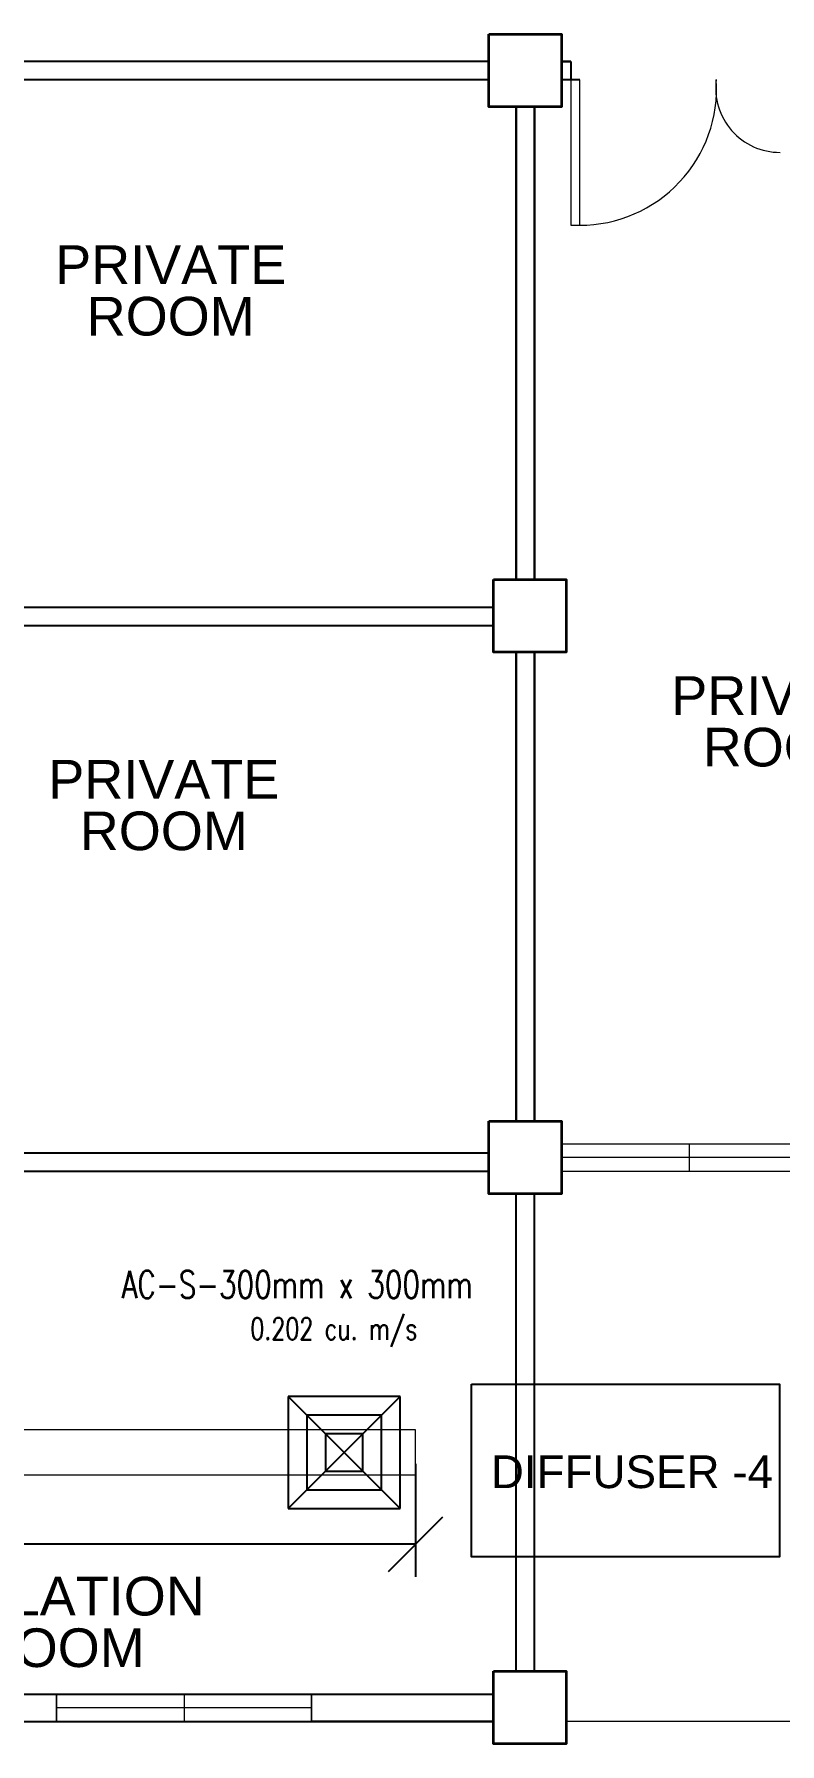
# Model space of a CAD drawing. Header units: millimetres. Extents: x -116 to 421, y 1 to 342.
# Drawn here: x -74.98 to -70.88, y 241.16 to 250.56 of the extents above; entities that cross this region are included whole.
import ezdxf

# ---------------------------------------------------------------- set-up
doc = ezdxf.new("R2010")
doc.units = ezdxf.units.MM
doc.header["$MEASUREMENT"] = 0
doc.layers.add('ahu line', color=7, linetype='Continuous', lineweight=20)
for name, color, linetype in [('diffuser', 7, 'Continuous'), ('ducting label', 7, 'Continuous'), ('label', 7, 'Continuous'), ('Legends', 7, 'Continuous')]:
    doc.layers.add(name, color=color, linetype=linetype)
doc.styles.add('Arch-Dim', font='simplex.shx', dxfattribs={"width": 0.75})
doc.styles.get("Standard").update_dxf_attribs({"font": 'arial.ttf'})
doc.styles.add('SWISSLT175', font='swissl.ttf', dxfattribs={"height": 0.175})
doc.dimstyles.new('Copy of dimension', dxfattribs={"dimtxt": 0.3, "dimasz": 0.3, "dimexe": 0.18, "dimexo": 0.0625, "dimgap": 0.09, "dimtad": 0, "dimzin": 0, "dimdsep": 46, "dimtxsty": 'Standard', "dimblk": 'OBLIQUE', "dimcen": 0.09, "dimclrd": 256, "dimclre": 256, "dimclrt": 256, "dimadec": 0, "dimazin": 0, "dimtfac": 1, "dimtofl": 0, "dimtmove": 0, "dimatfit": 3, "dimldrblk": 'OBLIQUE', "dimfxl": 1, "dimtolj": 1, "dimtzin": 0, "dimarcsym": 0})

# ---------------------------------------------------------------- blocks, each defined once
blk = doc.blocks.new('AC-S-12')
at = {"layer": 'diffuser'}
for p, q in [((-0.15, 0.15), (0.15, -0.15)), ((0.15, 0.15), (-0.15, -0.15)), ((-0.15, 0.15), (-0.15, -0.15)), ((0.15, 0.15), (-0.15, 0.15)), ((0.15, -0.15), (0.15, 0.15)), ((-0.1, 0.1), (-0.1, -0.1)), ((0.1, 0.1), (-0.1, 0.1)), ((0.1, -0.1), (0.1, 0.1)), ((-0.05, 0.05), (-0.05, -0.05)), ((0.05, 0.05), (-0.05, 0.05)), ((0.05, -0.05), (0.05, 0.05)), ((-0.05, -0.05), (0.05, -0.05)), ((-0.1, -0.1), (0.1, -0.1)), ((-0.15, -0.15), (0.15, -0.15))]:
    blk.add_line(p, q, dxfattribs=at)
for points in [[(-0.3582, 0.3582, 0, 0.0447, 0), (-0.2951, 0.295, 0, 0, 0), (-0.15, 0.15, 0, 0, 0)], [(0.3582, 0.3582, 0, 0.0447, 0), (0.2951, 0.295, 0, 0, 0), (0.15, 0.15, 0, 0, 0)], [(-0.3582, -0.3582, 0, 0.0447, 0), (-0.2951, -0.295, 0, 0, 0), (-0.15, -0.15, 0, 0, 0)], [(0.3582, -0.3582, 0, 0.0447, 0), (0.2951, -0.295, 0, 0, 0), (0.15, -0.15, 0, 0, 0)]]:
    blk.add_lwpolyline(points, format="xyseb", dxfattribs=at)
blk = doc.blocks.new('fcu')
at = {"layer": 'diffuser', "color": 7, "xscale": 2.052644456280903, "yscale": 2.052644456280903, "zscale": 2.052644456280903}
blk.add_blockref('AC-S-12', (0, 0), dxfattribs=at)
blk = doc.blocks.new('_Oblique')
at = {"color": 0, "linetype": 'ByBlock', "lineweight": -2}
blk.add_line((-0.5, -0.5), (0.5, 0.5), dxfattribs=at)
blk = doc.blocks.new('*D14')
at = {"layer": 'Defpoints', "color": 0, "transparency": 16777216}
for p in [(-79.4784, 242.9873), (-72.8807, 242.7623), (-72.8807, 242.2593)]:
    blk.add_point(p, dxfattribs=at)
at = {"layer": 'diffuser', "lineweight": -2, "transparency": 16777216}
for p, q in [((-79.4784, 242.9248), (-79.4784, 242.0793)), ((-72.8807, 242.6998), (-72.8807, 242.0793)), ((-79.4784, 242.2593), (-76.6595, 242.2593)), ((-72.8807, 242.2593), (-75.6996, 242.2593))]:
    blk.add_line(p, q, dxfattribs=at)
at = {"layer": 'diffuser', "lineweight": -2, "transparency": 16777216, "xscale": 0.3, "yscale": 0.3, "zscale": 0.3, "rotation": 180}
blk.add_blockref('_Oblique', (-79.4784, 242.2593), dxfattribs=at)
at = {"layer": 'diffuser', "lineweight": -2, "transparency": 16777216, "xscale": 0.3, "yscale": 0.3, "zscale": 0.3}
blk.add_blockref('_Oblique', (-72.8807, 242.2593), dxfattribs=at)
at = {"layer": 'diffuser', "transparency": 16777216, "insert": (-76.1795, 242.2593), "char_height": 0.3, "attachment_point": 5}
blk.add_mtext('\\A1;6.60', dxfattribs=at)

msp = doc.modelspace()

# ---------------------------------------------------------------- linework, layer by layer
at = {"color": 8, "lineweight": 25}
for p, q in [((-72.4784, 250.4093), (-78.0784, 250.4093)), ((-72.0284, 250.4093), (-72.0784, 250.4093)), ((-72.0784, 250.4093), (-72.0284, 250.4093)), ((-72.0284, 250.4093), (-72.0284, 250.3093)), ((-72.4784, 250.3093), (-78.0784, 250.3093)), ((-71.9784, 250.3093), (-72.0784, 250.3093)), ((-72.3284, 247.5614), (-72.3284, 250.1593)), ((-72.3284, 250.1593), (-72.3284, 247.5614)), ((-72.2284, 247.5614), (-72.2284, 250.1593)), ((-72.2284, 250.1593), (-72.2284, 247.5614)), ((-78.0784, 247.4093), (-72.4534, 247.4093)), ((-78.0784, 247.3093), (-72.4534, 247.3093)), ((-72.3284, 244.5843), (-72.3284, 247.1614)), ((-72.3284, 247.1614), (-72.3284, 244.5843)), ((-72.2284, 244.5843), (-72.2284, 247.1614)), ((-72.2284, 247.1614), (-72.2284, 244.5843)), ((-78.2284, 244.4093), (-72.4784, 244.4093)), ((-78.2284, 244.3093), (-72.4784, 244.3093)), ((-72.3284, 241.5614), (-72.3284, 244.1843)), ((-72.2284, 241.5614), (-72.2284, 244.1843)), ((-78.0784, 241.4343), (-72.4534, 241.4343)), ((-78.0784, 241.2843), (-72.4534, 241.2843)), ((-72.4534, 241.2843), (-73.4534, 241.2843))]:
    msp.add_line(p, q, dxfattribs=at)
at = {"color": 8, "lineweight": 9}
for p, q in [((-72.0784, 244.4593), (-69.3284, 244.4593)), ((-72.0784, 244.4593), (-72.0784, 244.3093)), ((-71.3784, 244.4593), (-71.3784, 244.3093)), ((-70.6784, 244.3843), (-72.0784, 244.3843)), ((-72.0784, 244.3093), (-69.2284, 244.3093)), ((-74.8534, 241.4343), (-74.8534, 241.2843)), ((-74.1534, 241.4343), (-74.1534, 241.2843)), ((-73.4534, 241.2843), (-73.4534, 241.4343)), ((-73.4534, 241.3593), (-74.8534, 241.3593)), ((-56.7284, 241.2843), (-72.0534, 241.2843))]:
    msp.add_line(p, q, dxfattribs=at)
at = {"color": 8, "lineweight": 35}
for points in [[(-72.4784, 250.5593), (-72.0784, 250.5593), (-72.0784, 250.1593), (-72.4784, 250.1593)], [(-72.4534, 247.5614), (-72.0534, 247.5614), (-72.0534, 247.1614), (-72.4534, 247.1614)], [(-72.4784, 244.5843), (-72.0784, 244.5843), (-72.0784, 244.1843), (-72.4784, 244.1843)], [(-72.4534, 241.5614), (-72.0534, 241.5614), (-72.0534, 241.1614), (-72.4534, 241.1614)]]:
    msp.add_lwpolyline(points, close=True, dxfattribs=at)
at = {"color": 8, "lineweight": 13, "ltscale": 0.03}
msp.add_lwpolyline([(-71.9784, 250.3093), (-72.0284, 250.3093), (-72.0284, 249.5093), (-71.9784, 249.5093)], close=True, dxfattribs=at)
at = {"color": 8, "lineweight": 9}
msp.add_lwpolyline([(-74.8534, 241.4343), (-73.4534, 241.4343), (-73.4534, 241.2843), (-74.8534, 241.2843)], close=True, dxfattribs=at)
at = {"color": 8, "lineweight": 13, "ltscale": 0.03}
for centre, radius, start, end in [((-71.9784, 250.2609), 0.7516, 270, 3.69522), ((-70.8784, 250.2625), 0.3531, 172.37185, 270)]:
    msp.add_arc(centre, radius, start, end, dxfattribs=at)
at = {"layer": 'ahu line', "linetype": 'Continuous'}
for p, q in [((-72.8807, 242.8873), (-79.2534, 242.8873)), ((-72.8807, 242.6373), (-72.8807, 242.8873)), ((-72.8807, 242.6373), (-79.2534, 242.6373))]:
    msp.add_line(p, q, dxfattribs=at)
at = {"layer": 'Legends'}
msp.add_lwpolyline([(-72.5729, 243.1375), (-70.8808, 243.1375), (-70.8808, 242.1884), (-72.5729, 242.1884)], close=True, dxfattribs=at)

# ---------------------------------------------------------------- block references
at = {"layer": 'Legends', "linetype": 'Continuous', "lineweight": 25}
msp.add_blockref('fcu', (-73.274, 242.7623), dxfattribs=at)

# ---------------------------------------------------------------- texts
at = {"layer": 'ducting label', "color": 7, "linetype": 'Continuous', "lineweight": 25, "attachment_point": 1, "style": 'Arch-Dim'}
for s, width, insert, char_height in [('\\A1;AC-S-300mm x 300mm', 2.329191, (-74.496, 243.7614), 0.15), ('\\A1;0.202 cu. m/s', 1.719001, (-73.7896, 243.503), 0.12)]:
    msp.add_mtext_dynamic_manual_height_columns(s, width=width, gutter_width=1.011, heights=[0], dxfattribs=dict(at, insert=insert, char_height=char_height))
at = {"layer": 'label', "color": 8, "lineweight": 9, "ltscale": 0.4, "char_height": 0.2125, "attachment_point": 5, "line_spacing_factor": 0.8, "style": 'SWISSLT175'}
for s, insert in [('PRIVATE ^JROOM', (-74.2267, 249.1494)), ('PRIVATE ^JROOM', (-70.8411, 246.7805)), ('PRIVATE ^JROOM', (-74.2645, 246.3203)), ('ISOLATION ^JROOM', (-74.831, 241.8299))]:
    msp.add_mtext(s, dxfattribs=dict(at, insert=insert))
at = {"layer": 'Legends', "linetype": 'Continuous', "lineweight": 25, "insert": (-72.4675, 242.747), "char_height": 0.18, "attachment_point": 1}
msp.add_mtext_dynamic_manual_height_columns('DIFFUSER -4', width=1.77294, gutter_width=1.011, heights=[0], dxfattribs=at)

# ---------------------------------------------------------------- dimensions: what is measured, and where the dimension line sits
at = {"layer": 'diffuser'}
dim = msp.add_linear_dim(base=(-72.8807, 242.2593), p1=(-79.4784, 242.9873), p2=(-72.8807, 242.7623), dimstyle='Copy of dimension', dxfattribs=at)
dim.commit()
dim.dimension.update_dxf_attribs({"geometry": '*D14', "text_midpoint": (-76.1795, 242.2593)})

doc.saveas('drawing.dxf')
